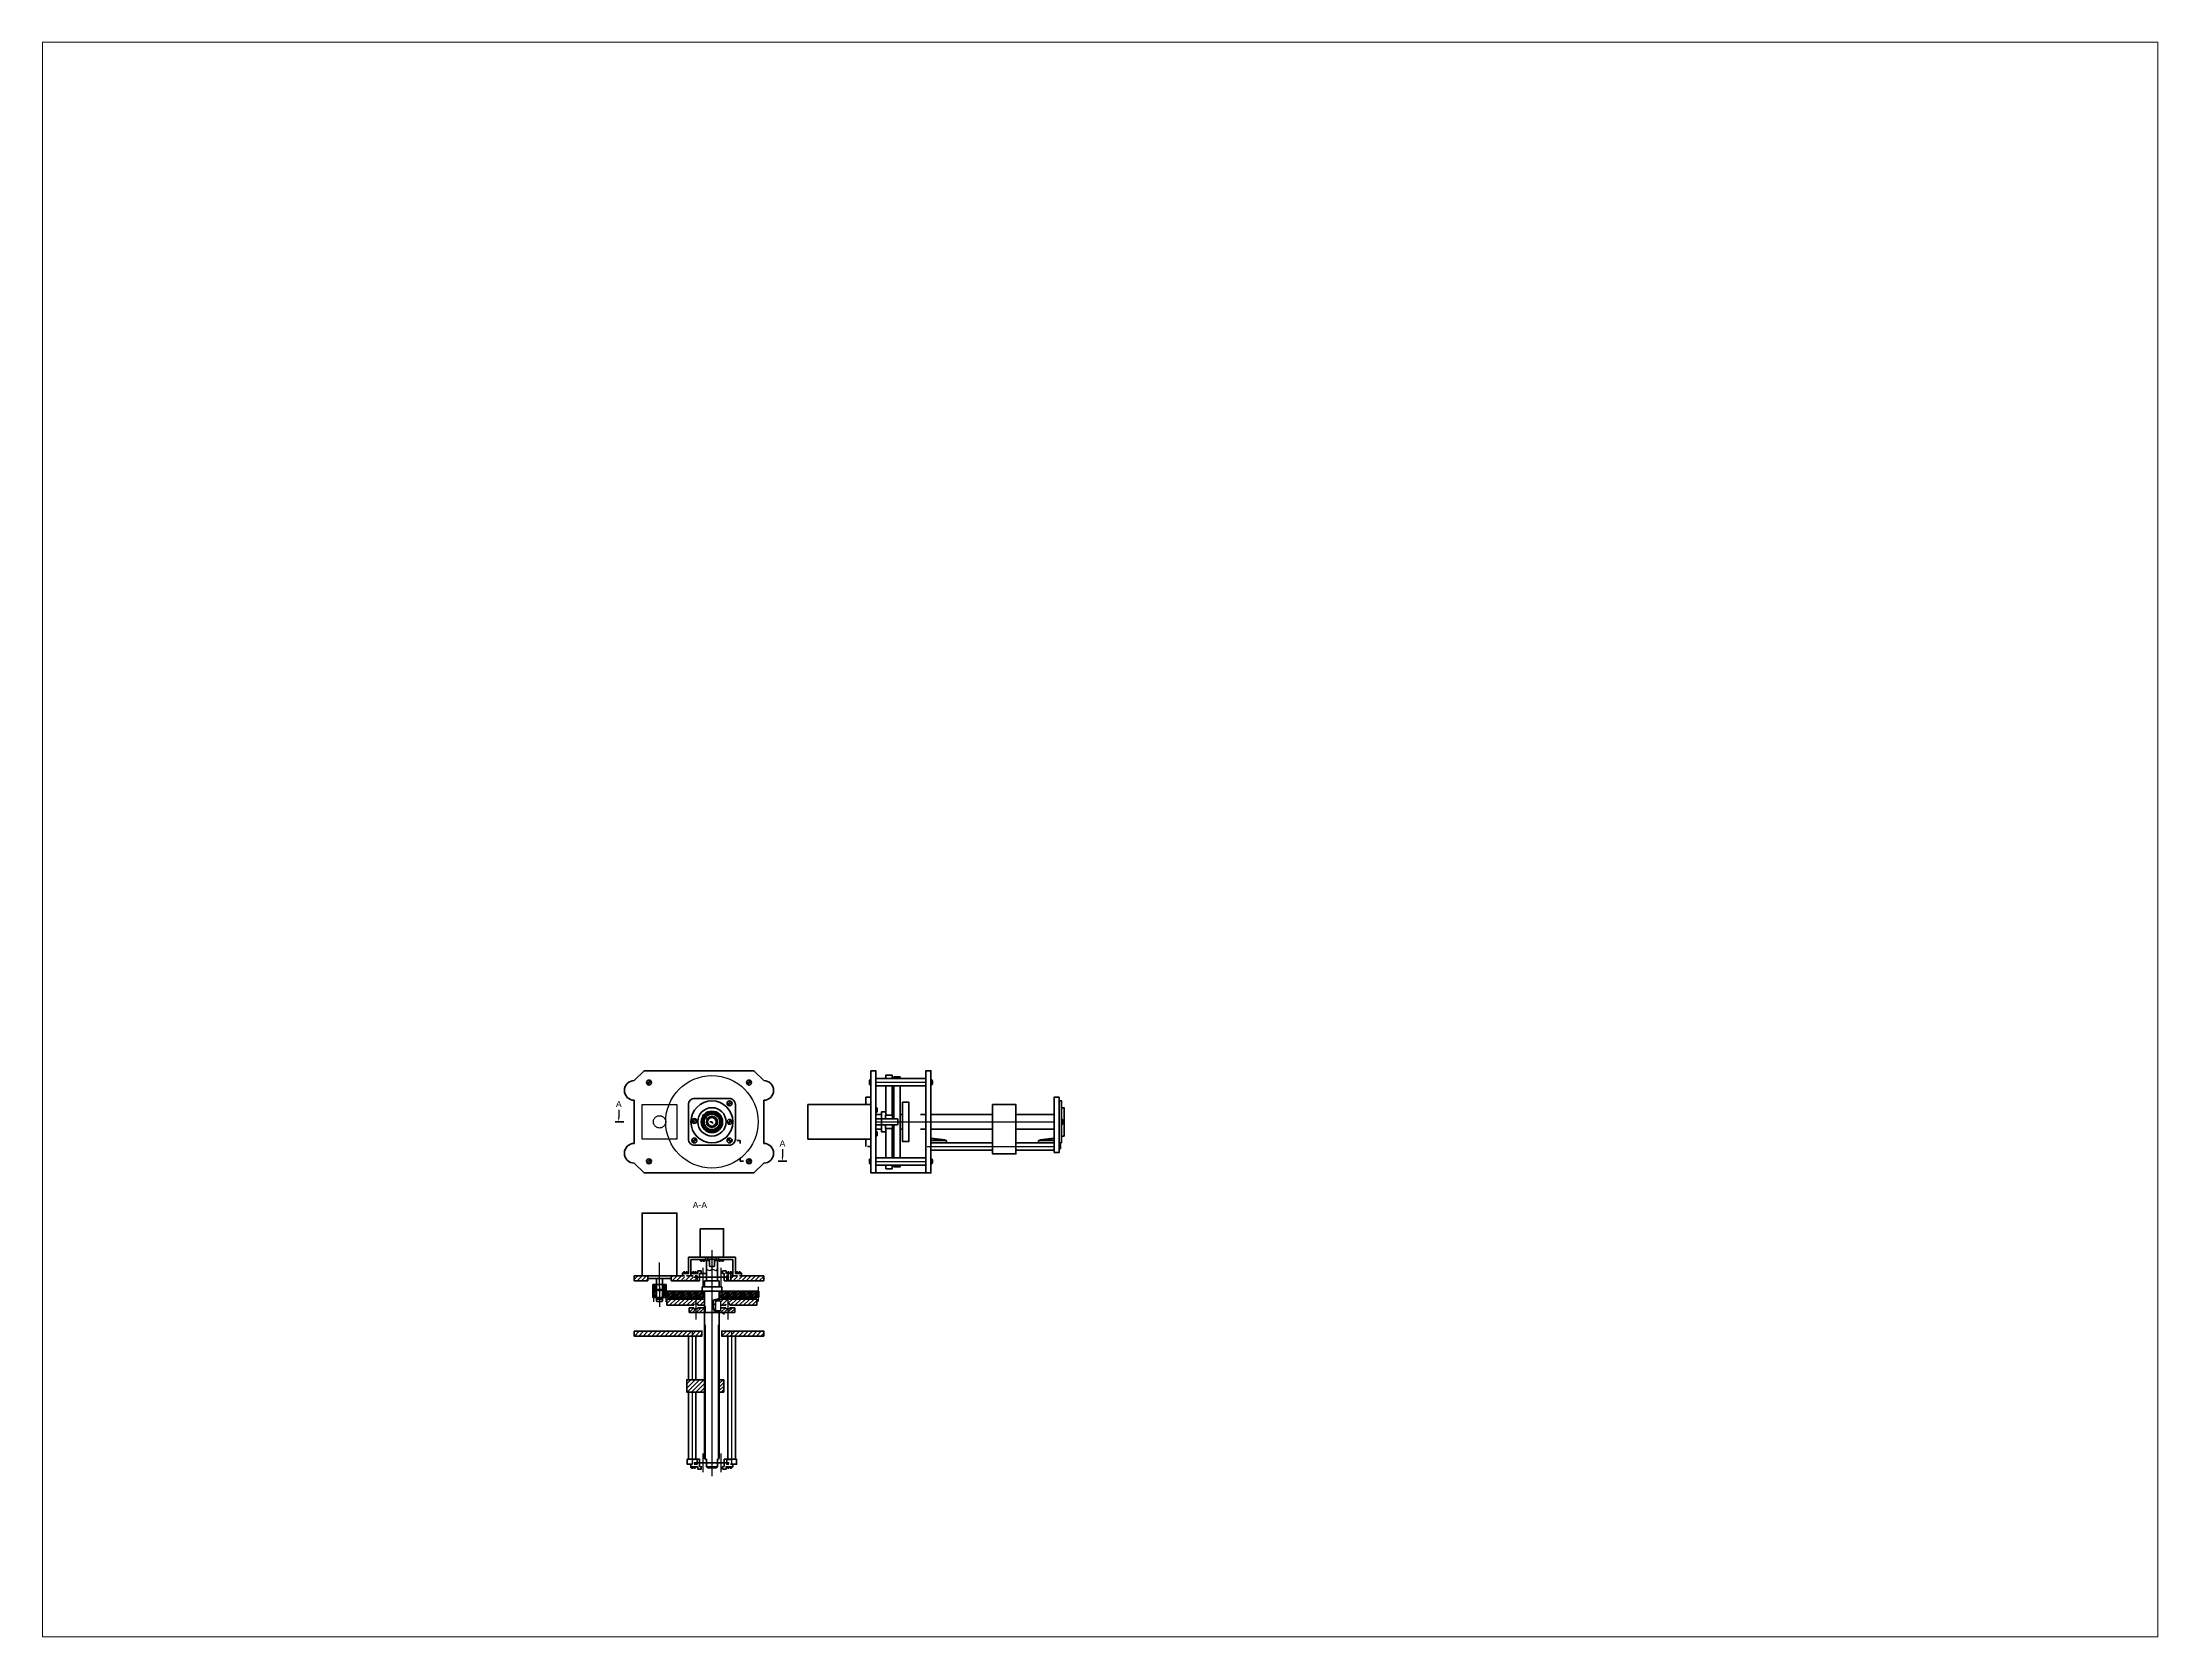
# Paper-space layout 'Лист1' of a CAD drawing. Header units: millimetres. Extents: x -1 to 257, y 0 to 194.
# The model-space entities are those that its viewports show. They can reach past a viewport. Long polylines and large blocks are cut down to what shows.
import ezdxf

# ---------------------------------------------------------------- set-up
doc = ezdxf.new("R2010")
doc.units = ezdxf.units.MM
for name, pattern in [('AM_ISO08W050', [18, 12, -1.5, 3, -1.5]), ('AM_ISO08W050x2', [9, 6, -0.75, 1.5, -0.75]), ('HIDDEN', [9.525, 6.35, -3.175])]:
    doc.linetypes.add(name, pattern=pattern)
for name, color, linetype, lineweight in [('AM_0', 7, 'Continuous', 50), ('AM_5', 3, 'Continuous', 25), ('AM_7', 4, 'AM_ISO08W050', 25), ('AM_8', 1, 'Continuous', 0), ('окружности', 100, 'HIDDEN', 25), ('основные', 7, 'Continuous', 50), ('оч жирные', 7, 'Continuous', 140), ('тонкие', 7, 'Continuous', 25)]:
    doc.layers.add(name, color=color, linetype=linetype, lineweight=lineweight)
doc.layers.add('AM_VIEWS', color=1, linetype='Continuous', lineweight=25, plot=False)
doc.styles.get("Standard").update_dxf_attribs({"font": 'arial.ttf'})
pattern_1 = [(45, (0, 50.3695), (-0.7071068, 0.7071068), [])]
pattern_2 = [(45, (0, 50.3695), (-1.767767, 1.767767), [])]
pattern_3 = [(45, (0, 50.3695), (-1.414214, 1.414214), [])]
pattern_4 = [(0, (13.94121, 0), (0, 0.05476875), []), (90, (13.94121, 0), (-0.219075, 1e-17), [])]

msp = doc.modelspace()

# ---------------------------------------------------------------- hatches: boundary and pattern name
at = {"layer": 'AM_8'}
h = msp.add_hatch(dxfattribs=at)
h.set_pattern_fill('_U', color=256, scale=2.5, angle=45, style=0, pattern_type=0)
h.set_pattern_definition(pattern_2)
h.paths.add_polyline_path([(193.6, 250.4), (193.6, 246.4), (204.6, 246.4), (204.6, 250.4)])
h = msp.add_hatch(dxfattribs=at)
h.set_pattern_fill('_U', color=256, scale=2.5, angle=45, style=0, pattern_type=0)
h.set_pattern_definition(pattern_2)
edge = h.paths.add_edge_path(flags=0)
edge.add_line((243, 246.4), (243, 250.4))
edge.add_line((244.6, 250.4), (243, 250.4))
edge.add_line((244.6, 246.4), (244.6, 250.4))
edge.add_line((243, 246.4), (244.6, 246.4))
edge = h.paths.add_edge_path(flags=0)
edge.add_line((235.9, 246.4), (235.9, 250.4))
edge.add_line((241.5, 250.4), (235.9, 250.4))
edge.add_line((241.5, 250.4), (241.5, 246.4))
edge.add_line((235.9, 246.4), (241.5, 246.4))
edge = h.paths.add_edge_path(flags=0)
edge.add_line((234.3, 250.4), (234.3, 246.4))
edge.add_line((223.6, 246.4), (234.3, 246.4))
edge.add_line((223.6, 250.4), (223.6, 246.4))
edge.add_line((234.3, 250.4), (223.6, 250.4))
edge = h.paths.add_edge_path(flags=0)
edge.add_line((241.5, 250.4), (241.5, 246.4))
edge.add_line((243, 250.4), (241.5, 250.4))
edge.add_line((243, 246.4), (243, 250.4))
edge.add_line((241.5, 246.4), (243, 246.4))
edge = h.paths.add_edge_path(flags=0)
edge.add_line((234.3, 250.4), (234.3, 246.4))
edge.add_line((235.9, 250.4), (234.3, 250.4))
edge.add_line((235.9, 246.4), (235.9, 250.4))
edge.add_line((234.3, 246.4), (235.9, 246.4))
edge = h.paths.add_edge_path(flags=0)
edge.add_line((241.5, 250.4), (241.5, 246.4))
edge.add_line((243, 250.4), (241.5, 250.4))
edge.add_line((243, 246.4), (243, 250.4))
edge.add_line((241.5, 246.4), (243, 246.4))
edge = h.paths.add_edge_path(flags=0)
edge.add_line((234.3, 250.4), (234.3, 246.4))
edge.add_line((235.9, 250.4), (234.3, 250.4))
edge.add_line((235.9, 246.4), (235.9, 250.4))
edge.add_line((234.3, 246.4), (235.9, 246.4))
h = msp.add_hatch(dxfattribs=at)
h.set_pattern_fill('_U', color=256, scale=2.5, angle=45, style=0, pattern_type=0)
h.set_pattern_definition(pattern_2)
edge = h.paths.add_edge_path(flags=0)
edge.add_line((278.9, 246.4), (278.9, 250.4))
edge.add_line((298.6, 250.4), (278.9, 250.4))
edge.add_line((298.6, 246.4), (298.6, 250.4))
edge.add_line((278.9, 246.4), (298.6, 246.4))
edge = h.paths.add_edge_path(flags=0)
edge.add_line((271.7, 246.4), (271.7, 250.4))
edge.add_line((277.3, 250.4), (271.7, 250.4))
edge.add_line((277.3, 250.4), (277.3, 246.4))
edge.add_line((271.7, 246.4), (277.3, 246.4))
edge = h.paths.add_edge_path(flags=0)
edge.add_line((270.2, 250.4), (270.2, 246.4))
edge.add_line((268.6, 246.4), (270.2, 246.4))
edge.add_line((268.6, 250.4), (268.6, 246.4))
edge.add_line((270.2, 250.4), (268.6, 250.4))
edge = h.paths.add_edge_path(flags=0)
edge.add_line((277.3, 250.4), (277.3, 246.4))
edge.add_line((278.9, 250.4), (277.3, 250.4))
edge.add_line((278.9, 246.4), (278.9, 250.4))
edge.add_line((277.3, 246.4), (278.9, 246.4))
edge = h.paths.add_edge_path(flags=0)
edge.add_line((270.2, 250.4), (270.2, 246.4))
edge.add_line((271.7, 250.4), (270.2, 250.4))
edge.add_line((271.7, 246.4), (271.7, 250.4))
edge.add_line((270.2, 246.4), (271.7, 246.4))
edge = h.paths.add_edge_path(flags=0)
edge.add_line((277.3, 250.4), (277.3, 246.4))
edge.add_line((278.9, 250.4), (277.3, 250.4))
edge.add_line((278.9, 246.4), (278.9, 250.4))
edge.add_line((277.3, 246.4), (278.9, 246.4))
edge = h.paths.add_edge_path(flags=0)
edge.add_line((270.2, 250.4), (270.2, 246.4))
edge.add_line((271.7, 250.4), (270.2, 250.4))
edge.add_line((271.7, 246.4), (271.7, 250.4))
edge.add_line((270.2, 246.4), (271.7, 246.4))
h = msp.add_hatch(dxfattribs=at)
h.set_pattern_fill('_U', color=256, angle=45, style=0, pattern_type=0)
h.set_pattern_definition(pattern_1)
h.paths.add_polyline_path([(209.7, 238.4), (209.7, 232.9), (211.6, 232.9), (211.6, 238.7)])
h = msp.add_hatch(dxfattribs=at)
h.set_pattern_fill('_U', color=256, angle=45, style=0, pattern_type=0)
h.set_pattern_definition(pattern_1)
h.paths.add_polyline_path([(218.5, 232.9), (218.5, 238.4), (216.6, 238.7), (216.6, 232.9)])
h = msp.add_hatch(dxfattribs=at)
h.set_pattern_fill('_U', color=256, angle=45, style=0, pattern_type=0)
h.set_pattern_definition(pattern_1)
h.paths.add_polyline_path([(216.6, 238.4), (216.6, 232.9), (218.5, 232.9), (218.5, 238.4)])
h = msp.add_hatch(dxfattribs=at)
h.set_pattern_fill('_U', color=256, angle=45, style=0, pattern_type=0)
h.set_pattern_definition(pattern_1)
h.paths.add_polyline_path([(219.7, 233.1), (248.6, 233.1), (248.6, 233.1), (250.6, 233.1), (250.6, 238.1), (219.7, 238.1)])
h = msp.add_hatch(dxfattribs=at)
h.set_pattern_fill('_U', color=256, scale=2.5, angle=45, style=0, pattern_type=0)
h.set_pattern_definition(pattern_2)
edge = h.paths.add_edge_path()
edge.add_line((242, 227.6), (242, 227.6))
edge.add_arc((242.1, 227.5), 0.15, 138.0866, 138.8954, ccw=False)
edge.add_line((242, 227.6), (243.1, 227.6))
edge.add_line((243.1, 227.6), (243.1, 227.6))
edge.add_line((243.1, 227.6), (245.2, 227.6))
edge.add_line((245.2, 227.6), (245.2, 227.4))
edge.add_arc((245, 227.4), 0.15, -6.7271, 6.7271, ccw=False)
edge.add_line((245.2, 227.4), (245.2, 227))
edge.add_arc((245, 227), 0.15, -6.7271, 6.7271, ccw=False)
edge.add_line((245.2, 227), (245.2, 226.7))
edge.add_arc((245, 226.6), 0.15, -6.7271, 6.7271, ccw=False)
edge.add_line((245.2, 226.6), (245.2, 226.6))
edge.add_line((245.2, 226.6), (250.6, 226.6))
edge.add_line((250.6, 226.6), (250.6, 231.6))
edge.add_line((250.6, 231.6), (220.1, 231.6))
edge.add_line((220.1, 231.6), (220.1, 226.6))
edge.add_line((220.1, 226.6), (242, 226.6))
edge.add_line((242, 226.6), (242, 227.6))
h = msp.add_hatch(dxfattribs=at)
h.set_pattern_fill('_U', color=256, scale=2, angle=45, style=0, pattern_type=0)
h.set_pattern_definition(pattern_3)
edge = h.paths.add_edge_path()
edge.add_line((245.2, 224.6), (245.2, 224.5))
edge.add_arc((245, 224.4), 0.15, -6.7271, 6.7271, ccw=False)
edge.add_line((245.2, 224.4), (245.2, 224.1))
edge.add_arc((245, 224.1), 0.15, -6.7271, 6.7271, ccw=False)
edge.add_line((245.2, 224), (245.2, 223.8))
edge.add_arc((245, 223.7), 0.15, -6.7271, 6.7271, ccw=False)
edge.add_line((245.2, 223.7), (245.2, 223.6))
edge.add_line((245.2, 223.6), (242, 223.6))
edge.add_line((242, 223.6), (242, 224.6))
edge.add_line((242, 224.6), (242, 224.6))
edge.add_line((242, 224.6), (238, 224.6))
edge.add_line((238, 224.6), (238, 220.6))
edge.add_line((238, 220.6), (250.6, 220.6))
edge.add_line((250.6, 220.6), (250.6, 224.6))
edge.add_line((250.6, 224.6), (245.2, 224.6))
h = msp.add_hatch(dxfattribs=at)
h.set_pattern_fill('ANSI31', color=256, angle=90, style=0)
h.set_pattern_definition([(135, (0, 50.3695), (-2.245064, -2.245064), [])])
edge = h.paths.add_edge_path()
edge.add_spline(control_points=[(262.6, 232.4), (261.9, 232), (260.6, 231.1), (257.3, 231.1), (257.8, 227.9), (257.7, 225.5), (257.7, 223), (259.4, 220.8), (260.9, 220.7), (261.8, 220.6)], knot_values=[0, 0, 0, 0, 2.418082, 4.914957, 7.852483, 9.823073, 12.830174, 14.875774, 17.355214, 17.355214, 17.355214, 17.355214], degree=3, periodic=0)
edge.add_line((261.8, 220.6), (262.6, 220.6))
edge.add_line((262.6, 220.6), (262.6, 222.1))
edge.add_line((262.6, 222.1), (259.6, 222.1))
edge.add_line((259.6, 222.1), (259.6, 230.1))
edge.add_line((259.6, 230.1), (262.6, 230.1))
edge.add_line((262.6, 230.1), (262.6, 231.6))
edge.add_line((262.6, 231.6), (262.6, 232.4))
h = msp.add_hatch(dxfattribs=at)
h.set_pattern_fill('_U', color=256, angle=45, style=0, pattern_type=0)
h.set_pattern_definition(pattern_1)
h.paths.add_polyline_path([(293.5, 233.1), (293.5, 238.1), (262.6, 238.1), (262.6, 233.1)])
h = msp.add_hatch(dxfattribs=at)
h.set_pattern_fill('_U', color=256, scale=2.5, angle=45, style=0, pattern_type=0)
h.set_pattern_definition(pattern_2)
edge = h.paths.add_edge_path()
edge.add_line((293.1, 231.6), (262.6, 231.6))
edge.add_line((262.6, 231.6), (262.6, 230.1))
edge.add_line((262.6, 230.1), (263.6, 230.1))
edge.add_line((263.6, 230.1), (263.6, 226.6))
edge.add_line((263.6, 226.6), (268, 226.6))
edge.add_line((268, 226.6), (268, 226.8))
edge.add_arc((268.1, 226.8), 0.15, 173.2729, 186.7271, ccw=False)
edge.add_line((268, 226.8), (268, 227.2))
edge.add_arc((268.1, 227.2), 0.15, 173.2729, 186.7271, ccw=False)
edge.add_line((268, 227.2), (268, 227.5))
edge.add_arc((268.1, 227.5), 0.15, 173.2729, 186.7271, ccw=False)
edge.add_line((268, 227.6), (268, 227.6))
edge.add_line((268, 227.6), (268, 227.6))
edge.add_arc((268.2, 227.5), 0.15, 138.0866, 138.8954, ccw=False)
edge.add_line((268, 227.6), (269.1, 227.6))
edge.add_line((269.1, 227.6), (269.1, 227.6))
edge.add_line((269.1, 227.6), (271.2, 227.6))
edge.add_line((271.2, 227.6), (271.2, 226.6))
edge.add_line((271.2, 226.6), (293.1, 226.6))
edge.add_line((293.1, 226.6), (293.1, 231.6))
h = msp.add_hatch(dxfattribs=at)
h.set_pattern_fill('_U', color=256, scale=2, angle=45, style=0, pattern_type=0)
h.set_pattern_definition(pattern_3)
edge = h.paths.add_edge_path()
edge.add_line((263.6, 222.1), (262.6, 222.1))
edge.add_line((262.6, 222.1), (262.6, 220.6))
edge.add_line((262.6, 220.6), (275.2, 220.6))
edge.add_line((275.2, 220.6), (275.2, 224.6))
edge.add_line((275.2, 224.6), (271.2, 224.6))
edge.add_line((271.2, 224.6), (271.2, 223.6))
edge.add_line((271.2, 223.6), (268, 223.6))
edge.add_line((268, 223.6), (268, 223.9))
edge.add_arc((268.1, 223.9), 0.15, 173.2729, 186.7271, ccw=False)
edge.add_line((268, 223.9), (268, 224.2))
edge.add_arc((268.1, 224.3), 0.15, 173.2729, 186.7271, ccw=False)
edge.add_line((268, 224.3), (268, 224.6))
edge.add_arc((268.1, 224.6), 0.15, 173.2729, 186.7271, ccw=False)
edge.add_line((268, 224.6), (268, 224.6))
edge.add_line((268, 224.6), (263.6, 224.6))
edge.add_line((263.6, 224.6), (263.6, 222.1))
h = msp.add_hatch(dxfattribs=at)
h.set_pattern_fill('_U', color=256, scale=2.5, angle=45, style=0, pattern_type=0)
h.set_pattern_definition(pattern_2)
h.paths.add_polyline_path([(193.6, 205.6), (193.6, 201.6), (248.5, 201.6), (248.5, 205.6)])
h = msp.add_hatch(dxfattribs=at)
h.set_pattern_fill('_U', color=256, scale=2.5, angle=45, style=0, pattern_type=0)
h.set_pattern_definition(pattern_2)
h.paths.add_polyline_path([(298.6, 205.6), (264.6, 205.6), (264.6, 201.6), (298.6, 201.6)])
h = msp.add_hatch(dxfattribs=at)
h.set_pattern_fill('_U', color=256, scale=2.5, angle=45, style=0, pattern_type=0)
h.set_pattern_definition(pattern_2)
h.paths.add_polyline_path([(250.6, 166.1), (236.2, 166.1), (236.2, 156.1), (250.6, 156.1)])
h = msp.add_hatch(dxfattribs=at)
h.set_pattern_fill('_U', color=256, scale=2, angle=45, style=0, pattern_type=0)
h.set_pattern_definition(pattern_3)
h.paths.add_polyline_path([(262.6, 166.1), (262.6, 156.1), (266.2, 156.1), (266.2, 166.1)])
at = {"layer": 'основные'}
h = msp.add_hatch(dxfattribs=at)
h.set_pattern_fill('GRATE', color=256, scale=0.069)
h.set_pattern_definition(pattern_4)
h.paths.add_polyline_path([(404.2, 372.9), (403, 372.9), (403, 369.9), (402.7, 369.9), (402.7, 346.3), (404.2, 346.3)])
h.paths.add_polyline_path([(404.2, 340.3), (402.7, 340.3), (402.7, 339.9), (404.2, 339.9)])
h.paths.add_polyline_path([(404.2, 410.9), (402.7, 410.9), (402.7, 410.5), (404.2, 410.5)])
h = msp.add_hatch(dxfattribs=at)
h.set_pattern_fill('GRATE', color=256, scale=0.069)
h.set_pattern_definition(pattern_4)
h.paths.add_polyline_path([(402.7, 380.9), (403, 380.9), (403, 377.9), (404.2, 377.9), (404.2, 404.5), (402.7, 404.5)])
h = msp.add_hatch(dxfattribs=at)
h.set_pattern_fill('GRATE', color=256, scale=0.069, angle=45, style=0)
h.set_pattern_definition([(45, (0, 50.36952), (-0.0387273545, 0.0387273545), []), (135, (0, 50.36952), (-0.15490942, -0.15490942), [])])
h.paths.add_polyline_path([(248.6, 233.1), (221.1, 233.1), (221.1, 231.6), (248.6, 231.6)])
h.paths.add_polyline_path([(292.1, 233.1), (264.6, 233.1), (264.6, 231.6), (292.1, 231.6)])
h = msp.add_hatch(dxfattribs=at)
h.set_pattern_fill('AR-CONC', color=256, style=0)
h.paths.add_polyline_path([(248.6, 182.8), (221.1, 182.8), (221.1, 181.3), (248.6, 181.3)])
h.paths.add_polyline_path([(292.1, 182.8), (264.6, 182.8), (264.6, 181.3), (292.1, 181.3)])

# ---------------------------------------------------------------- linework, layer by layer
at = {"layer": 'AM_0'}
for p, q in [((216.6, 248.4), (211.6, 248.4)), ((211.6, 248.4), (211.6, 238.4)), ((211.6, 248.4), (216.6, 248.4)), ((216.6, 248.4), (216.6, 238.4)), ((248.6, 241.6), (248.6, 238.1)), ((264.6, 241.6), (248.6, 241.6)), ((250.6, 246.4), (250.6, 241.6)), ((262.6, 246.4), (262.6, 241.6)), ((264.6, 241.6), (264.6, 238.1)), ((219.6, 239.4), (208.6, 239.4)), ((208.6, 238.4), (208.6, 232.9)), ((219.6, 232.9), (208.6, 232.9)), ((211.6, 232.9), (211.6, 229.9)), ((216.6, 232.9), (211.6, 232.9)), ((216.6, 231.6), (211.6, 231.6)), ((211.6, 229.9), (211.9, 229.5)), ((216.3, 229.5), (211.9, 229.5)), ((216.6, 229.9), (216.3, 229.5)), ((216.6, 232.9), (216.6, 229.9)), ((218.6, 238.1), (218.6, 233.1)), ((294.6, 238.1), (218.6, 238.1)), ((250.6, 233.1), (218.6, 233.1)), ((219.6, 238.4), (219.6, 232.9)), ((219.7, 238.1), (219.7, 233.1)), ((264.6, 238.1), (248.6, 238.1)), ((262.6, 238.1), (250.6, 238.1)), ((294.6, 233.1), (262.6, 233.1)), ((293.5, 238.1), (293.5, 233.1)), ((294.6, 238.1), (294.6, 233.1))]:
    msp.add_line(p, q, dxfattribs=at)
at = {"layer": 'AM_5'}
for p, q in [((181, 385.2), (181, 378.9)), ((313.8, 353.3), (313.8, 346.9))]:
    msp.add_line(p, q, dxfattribs=at)
at = {"layer": 'AM_5', "linetype": 'Continuous'}
for points in [[(180.4, 378.9), (181.6, 378.9), (181, 375.4)], [(313.2, 346.9), (314.3, 346.9), (313.8, 343.4)]]:
    msp.add_trace(points, dxfattribs=at)
at = {"layer": 'AM_7'}
for p, q in [((389.5, 407.5), (430.2, 407.5)), ((389.5, 375.4), (503.2, 375.4)), ((503.2, 375.4), (534.2, 375.4)), ((389.5, 343.3), (430.2, 343.3)), ((431.2, 355.5), (503.2, 355.5)), ((503.2, 355.5), (534.2, 355.5)), ((256.6, 271.2), (256.6, 87.8)), ((209.1, 240.3), (209.1, 229.4)), ((214.1, 241.4), (214.1, 225.4)), ((219.1, 240.3), (219.1, 229.4)), ((219.1, 240.3), (219.1, 229.6)), ((294.1, 241.6), (294.1, 229.6)), ((240.6, 205.6), (240.6, 166.1)), ((272.6, 205.6), (272.6, 97.6)), ((240.6, 156.1), (240.6, 97.6))]:
    msp.add_line(p, q, dxfattribs=at)
at = {"layer": 'AM_7', "linetype": 'AM_ISO08W050x2'}
for p, q in [((248.7, 381), (252.6, 378.3)), ((214.1, 241.4), (214.1, 261.4)), ((211.6, 248.4), (211.6, 248.4)), ((249.3, 256.9), (249.3, 241.9)), ((256.6, 249.4), (256.6, 235.1)), ((263.8, 256.9), (263.8, 241.9)), ((243.6, 231.9), (243.6, 214.9)), ((269.6, 231.9), (269.6, 214.9)), ((249.3, 106.2), (249.3, 91.2)), ((263.8, 106.2), (263.8, 91.2))]:
    msp.add_line(p, q, dxfattribs=at)
at = {"layer": 'AM_7'}
msp.add_circle((256.6, 375.4), 7.25, dxfattribs=at)
at = {"layer": 'окружности'}
msp.add_lwpolyline([(200, 389.5), (228.2, 389.5), (228.2, 361.3), (200, 361.3)], close=True, dxfattribs=at)
for centre, radius in [((256.6, 375.4), 37.5), ((214.1, 375.4), 5)]:
    msp.add_circle(centre, radius, dxfattribs=at)
at = {"layer": 'основные'}
for p, q in [((206.6, 409), (203.8, 406.3)), ((204.5, 405.6), (207.3, 408.3)), ((287.7, 409), (284.9, 406.3)), ((285.6, 405.6), (288.4, 408.3)), ((243.3, 377.8), (240.5, 375.1)), ((272, 392.1), (269.2, 389.4)), ((269.9, 388.7), (272.7, 391.4)), ((407, 377.9), (389.5, 377.9)), ((389.5, 377.9), (397.5, 377.9)), ((397.5, 377.9), (397.5, 380.9)), ((397.5, 380.9), (403, 380.9)), ((403, 380.9), (403, 377.9)), ((407, 377.9), (407.5, 377.4)), ((503.2, 389.4), (484.2, 389.4)), ((484.2, 389.4), (484.2, 379.6)), ((484.2, 381.4), (484.2, 349.4)), ((503.2, 349.4), (503.2, 389.4)), ((243.3, 362), (240.5, 359.3)), ((241.2, 374.4), (244, 377.1)), ((241.2, 358.6), (244, 361.3)), ((272, 377.1), (269.2, 374.4)), ((272, 358.6), (269.2, 361.3)), ((269.9, 373.6), (272.7, 376.4)), ((269.9, 362), (272.7, 359.3)), ((389.5, 375.4), (389.5, 372.9)), ((389.5, 372.9), (400, 372.9)), ((389.5, 372.9), (407, 372.9)), ((389.5, 365.7), (389.5, 366.7)), ((397.5, 372.9), (397.5, 369.9)), ((397.5, 369.9), (403, 369.9)), ((403, 369.9), (403, 372.9)), ((407, 372.9), (407.5, 373.4)), ((407.5, 373.4), (407.5, 377.4)), ((445.7, 360.7), (434.2, 362.2)), ((445.7, 360.2), (445.7, 360.7)), ((445.7, 360.7), (445.7, 360.7)), ((522.6, 360.2), (522.6, 360.7)), ((522.6, 360.7), (522.7, 360.7)), ((522.7, 360.7), (534.2, 362.2)), ((206.6, 345.2), (203.8, 342.4)), ((204.5, 341.7), (207.3, 344.5)), ((287.7, 345.2), (284.9, 342.4)), ((285.6, 341.7), (288.4, 344.5)), ((443.7, 360.2), (443.7, 360.4)), ((444.3, 360.2), (443.7, 360.2)), ((444.3, 360.4), (444.3, 360.2)), ((484.2, 349.4), (503.2, 349.4)), ((524, 360.4), (524, 360.2)), ((524, 360.2), (524.6, 360.2)), ((524.6, 360.2), (524.6, 360.4)), ((389.5, 333.9), (430.2, 333.9)), ((249.6, 262.9), (248.6, 262.9)), ((248.6, 262.9), (248.6, 262.4)), ((249.6, 262.4), (249.6, 262.9)), ((252.1, 246.4), (252.1, 262.8)), ((261.1, 246.4), (261.1, 262.8)), ((264.6, 262.9), (263.6, 262.9)), ((263.6, 262.9), (263.6, 262.4)), ((264.6, 262.4), (264.6, 262.9)), ((193.6, 250.4), (193.6, 246.4)), ((204.6, 250.4), (204.6, 248.4)), ((214.1, 248.4), (204.6, 248.4)), ((208.6, 239.4), (208.6, 243.4)), ((208.6, 243.4), (219.6, 243.4)), ((211, 242.1), (209, 240.9)), ((209, 240.9), (209.2, 240.6)), ((209.2, 240.6), (211.2, 241.8)), ((214.1, 248.4), (223.6, 248.4)), ((217.1, 240.9), (218.9, 242.2)), ((217.3, 240.6), (217.1, 240.9)), ((219.1, 241.9), (217.3, 240.6)), ((219.6, 243.4), (219.6, 239.4)), ((223.6, 250.4), (223.6, 248.4)), ((223.6, 250.4), (223.6, 246.4)), ((223.6, 246.4), (244.6, 246.4)), ((228.2, 250.4), (228.2, 254.4)), ((228.2, 250.4), (234.3, 250.4)), ((234.1, 246.6), (236.1, 246.6)), ((234.1, 246.6), (234.3, 246.4)), ((234.3, 246.4), (235.9, 246.4)), ((234.6, 253.6), (234.6, 253.1)), ((234.6, 253.1), (235.6, 253.1)), ((235.6, 253.1), (235.6, 253.6)), ((235.9, 250.4), (241.5, 250.4)), ((235.9, 246.4), (236.1, 246.6)), ((243.3, 246.6), (241.3, 246.6)), ((241.5, 246.4), (241.3, 246.6)), ((243, 246.4), (241.5, 246.4)), ((241.8, 253.1), (241.8, 253.6)), ((242.8, 253.1), (241.8, 253.1)), ((242.8, 253.6), (242.8, 253.1)), ((244.6, 250.4), (243, 250.4)), ((243.3, 246.6), (243, 246.4)), ((244.6, 246.4), (244.6, 250.4)), ((246.6, 251.9), (246.6, 250.4)), ((247.1, 252.4), (252.1, 252.4)), ((250.3, 252.4), (247.1, 252.4)), ((247.9, 254.4), (247.9, 252.4)), ((262.6, 246.4), (250.6, 246.4)), ((256.6, 246.4), (261.1, 246.4)), ((268.6, 250.4), (268.6, 246.4)), ((268.6, 250.4), (270.2, 250.4)), ((270.2, 250.4), (268.6, 250.4)), ((268.6, 246.4), (277.3, 246.4)), ((269.9, 252.4), (269.9, 246.6)), ((269.9, 246.6), (271.9, 246.6)), ((269.9, 246.6), (270.2, 246.4)), ((270.2, 246.4), (271.7, 246.4)), ((270.4, 253.6), (270.4, 253.1)), ((270.4, 253.1), (271.4, 253.1)), ((271.4, 253.1), (271.4, 253.6)), ((273.4, 250.4), (271.7, 250.4)), ((271.7, 250.4), (271.8, 250.4)), ((271.7, 246.4), (271.9, 246.6)), ((271.9, 246.6), (271.9, 252.4)), ((277.3, 250.4), (273.4, 250.4)), ((277.1, 246.6), (277.3, 246.6)), ((277.1, 246.6), (277.3, 246.4)), ((277.3, 246.6), (278.9, 246.6)), ((278.9, 246.4), (277.3, 246.4)), ((277.6, 253.6), (277.6, 253.1)), ((277.6, 253.1), (278.6, 253.1)), ((278.6, 253.1), (278.6, 253.6)), ((298.6, 250.4), (278.9, 250.4)), ((278.9, 246.4), (279.1, 246.6)), ((278.9, 246.6), (279.1, 246.6)), ((278.9, 246.4), (298.6, 246.4)), ((298.6, 246.4), (298.6, 250.4)), ((208.6, 238.4), (208.6, 239.4)), ((209.6, 232.9), (209.6, 238.4)), ((211.6, 238.4), (211.6, 232.9)), ((216.6, 238.4), (216.6, 232.9)), ((218.6, 232.9), (218.6, 238.4)), ((219.1, 238.4), (219.1, 237.9)), ((219.6, 238.4), (219.6, 239.4)), ((221.1, 231.6), (220.1, 231.6)), ((220.1, 231.6), (220.1, 226.6)), ((250.6, 231.6), (220.1, 231.6)), ((220.1, 226.6), (242, 226.6)), ((221.1, 231.6), (221.1, 233.1)), ((248.6, 231.6), (221.1, 231.6)), ((242, 224.6), (238, 224.6)), ((238, 224.6), (238, 220.6)), ((242, 226.6), (242, 227.6)), ((242, 227.6), (242, 227.6)), ((242, 224.6), (242, 223.6)), ((245.2, 223.6), (242, 223.6)), ((245.2, 227.6), (243.1, 227.6)), ((245.2, 227.4), (245.2, 227.6)), ((245.2, 227), (245.2, 227.4)), ((245.2, 226.7), (245.2, 227)), ((245.2, 226.6), (245.2, 226.6)), ((245.2, 226.6), (250.6, 226.6)), ((245.2, 224.6), (250.6, 224.6)), ((245.2, 224.6), (245.2, 223.6)), ((250.6, 233.1), (248.6, 233.1)), ((248.6, 233.1), (248.6, 231.6)), ((248.6, 231.6), (250.6, 231.6)), ((250.6, 238.1), (250.6, 102.6)), ((250.6, 225.8), (251.2, 225.8)), ((251.2, 225.8), (251.2, 220.6)), ((262.6, 230.1), (259.6, 230.1)), ((259.6, 230.1), (259.6, 222.1)), ((262.6, 238.1), (262.6, 230.1)), ((293.1, 231.6), (262.6, 231.6)), ((262.6, 231.6), (262.6, 230.1)), ((268, 226.6), (263.6, 226.6)), ((268, 224.6), (263.6, 224.6)), ((264.6, 233.1), (264.6, 231.6)), ((264.6, 231.6), (292.1, 231.6)), ((268, 227.6), (268, 227.6)), ((268, 227.6), (268, 227.6)), ((268, 227.2), (268, 227.5)), ((268, 226.8), (268, 227.2)), ((268, 226.6), (268, 226.8)), ((268, 224.6), (268, 223.6)), ((268, 223.6), (271.2, 223.6)), ((269.1, 227.6), (271.2, 227.6)), ((271.2, 226.6), (271.2, 227.6)), ((293.1, 226.6), (271.2, 226.6)), ((271.2, 224.6), (271.2, 223.6)), ((271.2, 224.6), (275.2, 224.6)), ((275.2, 220.6), (275.2, 224.6)), ((292.1, 231.6), (292.1, 233.1)), ((292.1, 231.6), (293.1, 231.6)), ((293.1, 231.6), (293.1, 226.6)), ((238, 220.6), (250.6, 220.6)), ((250.6, 220.1), (250.6, 220.6)), ((250.6, 220.6), (262.6, 220.6)), ((251.2, 210.6), (251.2, 101.6)), ((259.6, 222.1), (262.6, 222.1)), ((262, 101.6), (262, 210.6)), ((262.6, 222.1), (262.6, 102.7)), ((262.6, 220.6), (275.2, 220.6)), ((262.6, 220.6), (265.6, 220.6)), ((193.6, 205.6), (193.6, 201.6)), ((298.6, 205.6), (298.6, 201.6)), ((237.6, 166.1), (243.6, 166.1)), ((243.6, 156.1), (237.6, 156.1)), ((240.5, 101.4), (240.7, 101.6)), ((240.5, 101.4), (240.7, 101.4)), ((242.3, 101.6), (240.7, 101.6)), ((240.7, 101.4), (242.3, 101.4)), ((241, 94.4), (241, 94.9)), ((241, 94.9), (242, 94.9)), ((242, 94.9), (242, 94.4)), ((242.3, 101.6), (242.5, 101.4)), ((242.3, 101.4), (242.5, 101.4)), ((250.6, 102.6), (251.2, 101.6)), ((252.1, 95.6), (261.1, 95.6)), ((261.1, 101.6), (262, 101.6)), ((262.6, 102.6), (262, 101.6)), ((262, 101.6), (262, 101.6)), ((269.9, 101.4), (270.2, 101.6)), ((269.9, 101.4), (270.2, 101.4)), ((271.7, 101.6), (270.2, 101.6)), ((270.2, 101.4), (271.7, 101.4)), ((270.4, 94.4), (270.4, 94.9)), ((270.4, 94.9), (271.4, 94.9)), ((271.4, 94.9), (271.4, 94.4)), ((271.7, 101.6), (271.9, 101.4)), ((271.7, 101.4), (271.9, 101.4))]:
    msp.add_line(p, q, dxfattribs=at)
at = {"layer": 'основные', "linetype": 'AM_ISO08W050x2'}
for p, q in [((242, 249.4), (256.2, 249.4)), ((256.5, 249.4), (270.7, 249.4)), ((242, 98.7), (256.2, 98.7)), ((256.5, 98.7), (270.7, 98.7))]:
    msp.add_line(p, q, dxfattribs=at)
at = {"layer": 'основные'}
for points in [[(193.6, 408.9), (201.6, 416.9), (290.6, 416.9), (298.6, 408.9)], [(397.7, 410.5), (397.7, 413.4), (402.7, 413.4), (402.7, 410.5)], [(404.2, 410.5), (404.2, 411.9), (409.2, 411.9), (409.2, 410.5)], [(381.5, 389.4), (381.5, 395.4), (385.5, 395.4), (385.5, 355.4), (382.7, 355.4)], [(397.7, 380.9), (397.7, 404.5)], [(402.7, 410.5), (402.7, 410.9), (404.2, 410.9), (404.2, 410.5)], [(402.7, 380.9), (402.7, 404.5)], [(402.7, 404.5), (402.7, 380.9)], [(404.2, 377.9), (404.2, 404.5)], [(404.2, 404.5), (404.2, 377.9)], [(409.2, 404.5), (409.2, 346.3)], [(193.6, 357.9), (193.6, 392.9)], [(298.6, 392.9), (298.6, 357.9)], [(394.2, 369.4), (389.5, 369.4), (389.5, 381.4), (394.2, 381.4)], [(397.7, 369.9), (397.7, 367.4), (394.2, 367.3), (394.2, 383.5), (397.7, 383.5), (397.7, 380.9)], [(409.2, 381.4), (411.2, 381.4)], [(416.2, 381.4), (416.7, 381.4)], [(425.7, 381.4), (430.2, 381.4)], [(434.2, 381.4), (484.2, 381.4)], [(503.2, 381.4), (534.2, 381.4), (534.2, 369.4), (503.2, 369.4)], [(381.5, 355.4), (381.5, 361.4)], [(397.7, 346.3), (397.7, 369.9)], [(402.7, 369.9), (402.7, 346.3)], [(402.7, 346.3), (402.7, 369.9)], [(404.2, 372.9), (404.2, 346.3)], [(404.2, 346.3), (404.2, 372.9)], [(411.2, 369.4), (409.2, 369.4)], [(416.7, 369.4), (416.2, 369.4)], [(430.2, 369.4), (425.7, 369.4)], [(484.2, 369.4), (434.2, 369.4)], [(445.6, 360.2), (445.6, 360.5), (438.4, 361.4), (434.2, 361.9)], [(522.8, 360.2), (522.8, 360.5), (530, 361.4), (534.2, 361.9)], [(484.2, 352.5), (434.2, 352.5), (434.2, 358.5), (484.2, 358.5)], [(503.2, 358.5), (534.2, 358.5), (534.2, 352.5), (503.2, 352.5)], [(298.6, 341.9), (298.6, 341.9), (290.6, 333.9), (201.6, 333.9), (193.6, 341.9)], [(402.7, 340.3), (402.7, 337.4), (397.7, 337.4), (397.7, 340.3)], [(404.2, 340.3), (404.2, 339.9), (402.7, 339.9), (402.7, 340.3)], [(409.2, 340.3), (409.2, 338.9), (404.2, 338.9), (404.2, 340.3)], [(193.6, 246.4), (204.6, 246.4), (204.6, 250.4), (193.6, 250.4)], [(234.3, 250.4), (232.6, 250.4)], [(239.6, 250.4), (237.6, 250.4), (235.9, 250.4)], [(246.6, 246.4), (244.6, 246.4), (244.6, 250.4), (243, 250.4)], [(266.6, 246.4), (268.6, 246.4), (268.6, 250.4), (270.2, 250.4)], [(273.6, 250.4), (275.6, 250.4), (277.3, 250.4)], [(278.9, 250.4), (280.6, 250.4)], [(193.6, 205.6), (248.5, 205.6), (248.5, 201.6), (193.6, 201.6)], [(243.6, 166.1), (243.6, 201.6), (237.6, 201.6), (237.6, 166.1)], [(250.6, 156.1), (236.2, 156.1), (236.2, 166.1), (250.6, 166.1)], [(237.6, 156.1), (237.6, 101.6), (243.6, 101.6), (243.6, 156.1)], [(262.6, 166.1), (266.2, 166.1), (266.2, 156.1), (262.6, 156.1)], [(242.3, 97.6), (244.6, 97.6), (244.6, 101.6), (236.6, 101.6), (236.6, 97.6), (239.8, 97.6)], [(251.2, 101.6), (252.1, 101.6), (252.1, 95.6), (253.1, 94.6), (260.1, 94.6), (261.1, 95.6), (261.1, 101.6)], [(270.2, 97.6), (268.6, 97.6), (268.6, 101.6), (276.6, 101.6), (276.6, 97.6), (273.4, 97.6)], [(271.8, 97.6), (271.7, 97.6)], [(271.7, 97.6), (271.8, 97.6)]]:
    msp.add_lwpolyline(points, dxfattribs=at)
for points in [[(385.5, 416.9), (389.5, 416.9), (389.5, 333.9), (385.5, 333.9)], [(430.2, 333.9), (434.2, 333.9), (434.2, 416.9), (430.2, 416.9)], [(389.5, 404.5), (430.2, 404.5), (430.2, 410.5), (389.5, 410.5)], [(534.2, 350.4), (538.2, 350.4), (538.2, 395.4), (534.2, 395.4)], [(334.5, 389.4), (385.5, 389.4), (385.5, 361.4), (334.5, 361.4)], [(411.2, 391.4), (416.2, 391.4), (416.2, 359.4), (411.2, 359.4)], [(484.2, 389.4), (503.2, 389.4), (503.2, 349.4), (484.2, 349.4)], [(538.2, 392.4), (540.2, 392.4), (540.2, 358.4), (538.2, 358.4)], [(540.2, 386.9), (542.2, 386.9), (542.2, 363.9), (540.2, 363.9)], [(389.5, 346.3), (430.2, 346.3), (430.2, 340.3), (389.5, 340.3)], [(447, 360.2), (434.2, 360.2), (434.2, 358.5), (447, 358.5)], [(521.4, 360.2), (534.2, 360.2), (534.2, 358.5), (521.4, 358.5)], [(200, 250.4), (228.2, 250.4), (228.2, 301.4), (200, 301.4)], [(298.6, 201.6), (264.6, 201.6), (264.6, 205.6), (298.6, 205.6)], [(269.6, 201.6), (275.6, 201.6), (275.6, 101.6), (269.6, 101.6)]]:
    msp.add_lwpolyline(points, close=True, dxfattribs=at)
for points in [[(384.3, 407), (384.3, 406.3, 0.414214), (385.1, 405.5), (385.5, 405.5), (385.5, 409.5), (385.1, 409.5, 0.414214), (384.3, 408.7), (384.3, 407)], [(435.4, 408), (435.4, 408.7, 0.414214), (434.6, 409.5), (434.2, 409.5), (434.2, 405.5), (434.6, 405.5, 0.414214), (435.4, 406.3), (435.4, 408)], [(390.7, 385.5), (390.7, 386.2, 0.414214), (389.9, 387), (389.5, 387), (389.5, 383), (389.9, 383, 0.414214), (390.7, 383.8), (390.7, 385.5)], [(390.7, 365.2), (390.7, 364.5, -0.414214), (389.9, 363.7), (389.5, 363.7), (389.5, 367.7), (389.9, 367.7, -0.414214), (390.7, 366.9), (390.7, 365.2)], [(541.4, 374.9), (541.4, 374.2, -0.414214), (540.6, 373.4), (540.2, 373.4), (540.2, 377.4), (540.6, 377.4, -0.414214), (541.4, 376.6), (541.4, 374.9)], [(384.3, 342.8), (384.3, 342.1, 0.414214), (385.1, 341.3), (385.5, 341.3), (385.5, 345.3), (385.1, 345.3, 0.414214), (384.3, 344.5), (384.3, 342.8)], [(435.4, 343.8), (435.4, 344.5, 0.414214), (434.6, 345.3), (434.2, 345.3), (434.2, 341.3), (434.6, 341.3, 0.414214), (435.4, 342.1), (435.4, 343.8)], [(539.4, 354.9), (539.4, 354.2, -0.414214), (538.6, 353.4), (538.2, 353.4), (538.2, 357.4), (538.6, 357.4, -0.414214), (539.4, 356.6), (539.4, 354.9)], [(248.6, 262.4), (247.9, 262.4, -0.414214), (247.1, 263.2), (247.1, 263.6), (251.1, 263.6), (251.1, 263.2, -0.414214), (250.3, 262.4), (249.6, 262.4)], [(263.6, 262.4), (262.9, 262.4, -0.414214), (262.1, 263.2), (262.1, 263.6), (266.1, 263.6), (266.1, 263.2, -0.414214), (265.3, 262.4), (264.6, 262.4)], [(235.6, 253.6), (236.3, 253.6, -0.414214), (237.1, 252.8), (237.1, 252.4), (233.1, 252.4), (233.1, 252.8, -0.414214), (233.9, 253.6), (234.6, 253.6)], [(241.5, 250.4), (239.6, 250.4), (239.6, 252.4), (244.6, 252.4), (245.1, 252.4), (245.1, 254.4), (247.9, 254.4), (247.9, 252.4), (247.1, 252.4, 0.414214), (246.6, 251.9), (246.6, 246.4), (244.6, 246.4)], [(241.8, 253.6), (241.1, 253.6, 0.414214), (240.3, 252.8), (240.3, 252.4), (244.3, 252.4), (244.3, 252.8, 0.414214), (243.5, 253.6), (242.8, 253.6)], [(271.7, 250.4), (273.6, 250.4), (273.6, 252.4), (268.6, 252.4), (268.1, 252.4), (268.1, 254.4), (265.3, 254.4), (265.3, 252.4), (266.1, 252.4, -0.414214), (266.6, 251.9), (266.6, 246.4), (268.6, 246.4)], [(271.4, 253.6), (272.1, 253.6, -0.414214), (272.9, 252.8), (272.9, 252.4), (268.9, 252.4), (268.9, 252.8, -0.414214), (269.7, 253.6), (270.4, 253.6)], [(278.6, 253.6), (279.3, 253.6, -0.414214), (280.1, 252.8), (280.1, 252.4), (276.1, 252.4), (276.1, 252.8, -0.414214), (276.9, 253.6), (277.6, 253.6)], [(242, 94.4), (242.7, 94.4, 0.414214), (243.5, 95.2), (243.5, 95.6), (239.5, 95.6), (239.5, 95.2, 0.414214), (240.3, 94.4), (241, 94.4)], [(240.7, 97.6), (239.6, 97.6), (239.6, 95.6), (244.6, 95.6), (245.1, 95.6), (245.1, 93.6), (247.9, 93.6), (247.9, 95.6), (247.1, 95.6, -0.414214), (246.6, 96.1), (246.6, 101.6), (244.6, 101.6)], [(247.9, 95.6), (247.1, 95.6, -0.414214), (246.6, 96.1), (246.6, 101.6), (244.6, 101.6), (244.6, 97.6), (242.3, 97.6)], [(265.3, 95.6), (266.1, 95.6, 0.414214), (266.6, 96.1), (266.6, 101.6), (268.6, 101.6), (268.6, 97.6), (270.2, 97.6)], [(271.7, 97.6), (273.6, 97.6), (273.6, 95.6), (268.6, 95.6), (268.1, 95.6), (268.1, 93.6), (265.3, 93.6), (265.3, 95.6), (266.1, 95.6, 0.414214), (266.6, 96.1), (266.6, 101.6), (268.6, 101.6)], [(271.4, 94.4), (272.1, 94.4, 0.414214), (272.9, 95.2), (272.9, 95.6), (268.9, 95.6), (268.9, 95.2, 0.414214), (269.7, 94.4), (270.4, 94.4)]]:
    msp.add_lwpolyline(points, format="xyb", dxfattribs=at)
msp.add_lwpolyline([(242.6, 394.4), (270.6, 394.4, -0.414214), (275.6, 389.4), (275.6, 361.4, -0.414214), (270.6, 356.4), (242.6, 356.4, -0.414214), (237.6, 361.4), (237.6, 389.4, -0.414214)], format="xyb", close=True, dxfattribs=at)
for centre, radius in [((205.5, 407.3), 2), ((286.7, 407.3), 2), ((256.6, 375.4), 17), ((242.3, 376.1), 2), ((256.6, 375.4), 11.5), ((256.6, 375.4), 8.7), ((256.6, 375.4), 8.2), ((256.6, 375.4), 6.3), ((256.6, 375.4), 4.5), ((256.6, 375.4), 3.5), ((270.9, 390.4), 2), ((242.3, 360.3), 2), ((270.9, 375.4), 2), ((270.9, 360.3), 2), ((205.5, 343.4), 2), ((286.7, 343.4), 2), ((210.1, 241.4), 1.15), ((218.1, 241.4), 1.15)]:
    msp.add_circle(centre, radius, dxfattribs=at)
for centre, radius, start, end in [((193.6, 400.9), 8, 90, 270), ((298.6, 400.9), 8, 270, 90), ((250.7, 379.6), 1.37, 194.5195, 282.1834), ((250.7, 379.6), 1.37, 6.6404, 94.3043), ((444, 360.4), 0.3, 360, 180), ((524.3, 360.4), 0.3, 360, 180), ((193.6, 349.9), 8, 90, 270), ((298.6, 349.9), 8, 270, 90), ((247.1, 251.9), 0.5, 90, 180), ((247.1, 251.9), 0.5, 90, 180)]:
    msp.add_arc(centre, radius, start, end, dxfattribs=at)
for points in [[(208.6, 239.4), (209.6, 238.4), (209.6, 237.8)], [(209.6, 238.4), (211.9, 238.7), (214.1, 238.4)], [(218.6, 238.4), (216.3, 238.7), (214.1, 238.4)], [(219.6, 239.4), (218.6, 238.4), (218.6, 237.8)], [(262.6, 232.4), (260.4, 231.3), (258, 230.6), (257.7, 227.7), (257.7, 225.7), (258.1, 222.8), (259.4, 221.2), (262.6, 220.6)]]:
    msp.add_spline(points, degree=3, dxfattribs=at)
at = {"layer": 'оч жирные'}
for p, q in [((416.2, 367.3), (416.2, 383.4)), ((185, 375.4), (178, 375.4)), ((254.8, 375.4), (256.6, 375.4)), ((256.6, 375.4), (257.4, 374.2)), ((269, 362.2), (270.9, 360.3)), ((270.9, 360.3), (273.4, 360.3)), ((279.5, 360.3), (276.7, 360.3)), ((279.5, 360.3), (279.5, 357.9)), ((279.5, 343.4), (279.5, 346.2)), ((279.5, 343.4), (282.3, 343.4)), ((317.3, 343.4), (310.3, 343.4)), ((252.7, 263.4), (252.1, 262.8)), ((252.1, 262.8), (254.6, 262.8)), ((252.7, 263.4), (254.6, 263.4)), ((260.5, 263.4), (258.6, 263.4)), ((258.6, 262.8), (261.1, 262.8)), ((260.5, 263.4), (261.1, 262.8)), ((247.6, 220.6), (250.6, 220.6)), ((262.6, 220.6), (264.7, 220.6)), ((264.7, 220.6), (266.8, 219.4))]:
    msp.add_line(p, q, dxfattribs=at)
for points in [[(247.1, 288.6), (266.1, 288.6), (266.1, 265.6), (247.1, 265.6)], [(252.9, 265.6), (260.4, 265.6), (260.4, 264.1), (252.9, 264.1)]]:
    msp.add_lwpolyline(points, close=True, dxfattribs=at)
for points in [[(234.3, 250.4), (232.6, 250.4), (232.6, 252.4), (237.6, 252.4), (237.6, 263.6), (237.6, 265.6), (251.4, 265.6), (251.4, 263.6), (239.6, 263.6), (239.6, 250.4), (235.9, 250.4)], [(254.6, 263.4), (254.6, 264.1), (258.6, 264.1), (258.6, 263.4)], [(258.6, 263.4), (258.6, 258.4), (258.3, 258.1), (254.9, 258.1), (254.6, 258.4), (254.6, 263.4)], [(264.1, 265.6), (261.8, 265.6), (261.8, 263.6), (266.1, 263.6), (273.6, 263.6), (273.6, 250.4), (275.6, 250.4)], [(278.9, 250.4), (280.6, 250.4), (280.6, 252.4), (275.6, 252.4), (275.6, 263.6), (275.6, 265.6), (261.8, 265.6), (261.8, 263.6), (273.6, 263.6), (273.6, 250.4), (277.3, 250.4)]]:
    msp.add_lwpolyline(points, dxfattribs=at)
at = {"layer": 'тонкие'}
for p, q in [((262.6, 230.1), (263.6, 230.1)), ((263.6, 230.1), (263.6, 222.1)), ((263.6, 222.1), (262.6, 222.1))]:
    msp.add_line(p, q, dxfattribs=at)
msp.add_spline([(252.1, 256), (254.7, 254.9), (257.9, 255.7), (259.8, 254.7), (261.1, 256.3)], degree=3, dxfattribs=at)

# ---------------------------------------------------------------- texts
at = {"layer": 'оч жирные', "char_height": 5, "attachment_point": 1}
for s, insert in [('А', (178.7, 392.4)), ('А', (311.5, 360.4)), ('А-А', (241, 310.4))]:
    msp.add_mtext(s, dxfattribs=dict(at, insert=insert))

psp = doc.layouts.new('Лист1')

# ---------------------------------------------------------------- viewports
at = {"layer": 'AM_VIEWS', "view_target_point": (179.95, 259.79)}
psp.add_viewport(center=(128.1, 96.86), size=(257.89, 194.4429), view_center_point=(391.47, 344.76), view_height=1293.7863, dxfattribs=at)

doc.saveas('drawing.dxf')
